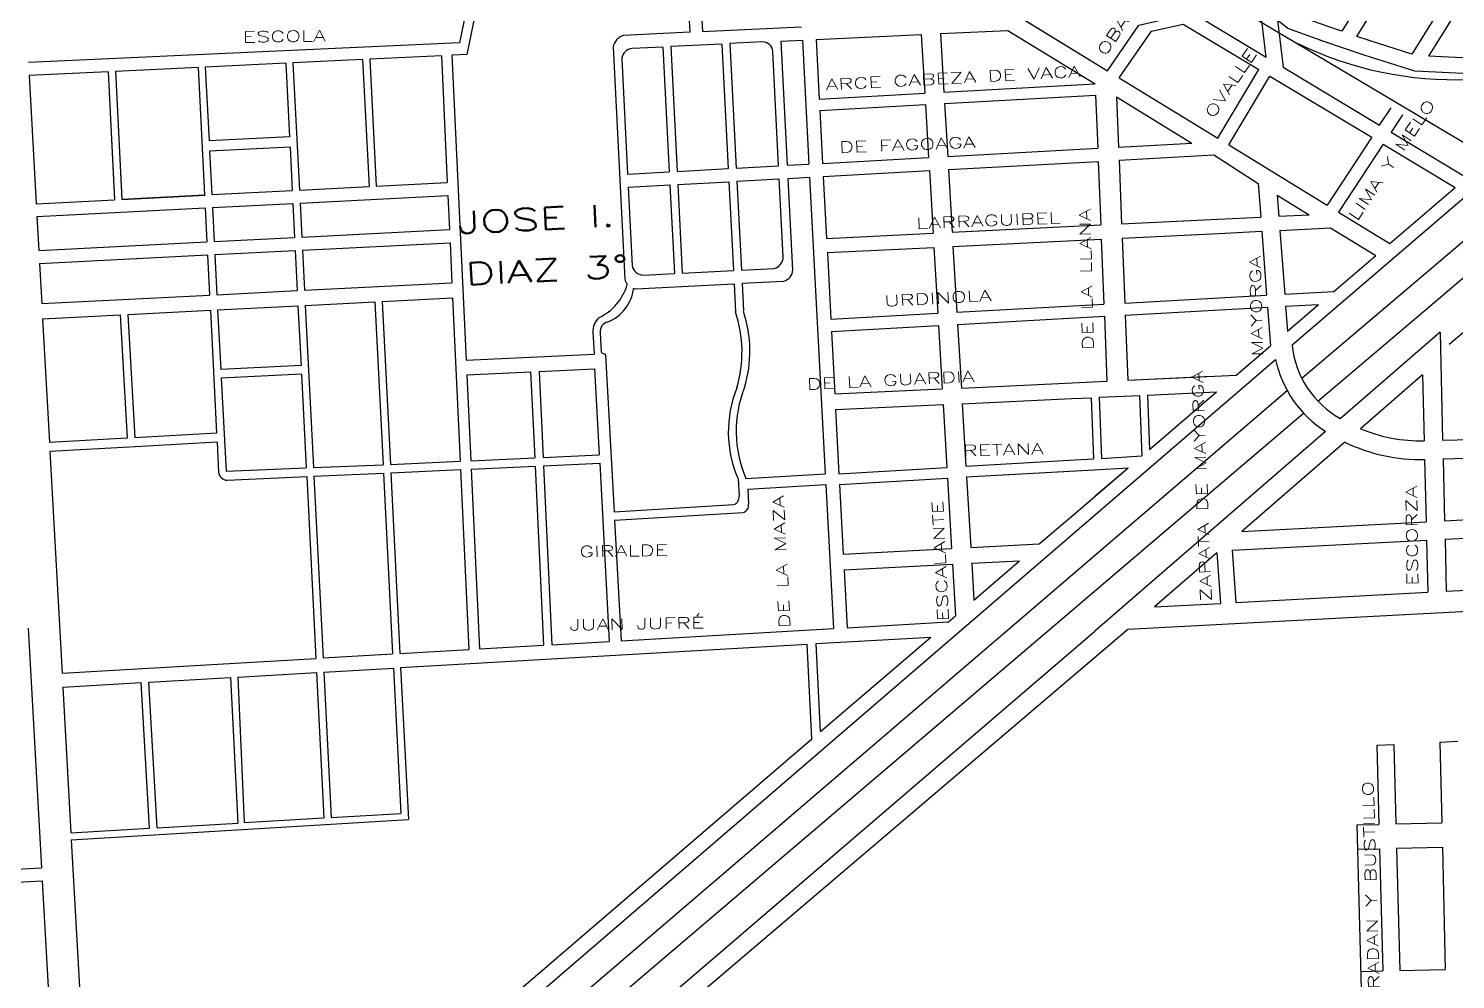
# Model space of a CAD drawing. Header units: millimetres. Extents: x 4374322 to 4409026, y 6503580 to 6534206.
# Drawn here: x 4391043 to 4392332, y 6520147 to 6521007 of the extents above; entities that cross this region are included whole.
import ezdxf

# ---------------------------------------------------------------- set-up
doc = ezdxf.new("R2010")
doc.units = ezdxf.units.MM
for name, color, linetype in [('FERROCARRIL', 252, 'VÍAS'), ('LINEA CALLE', 252, 'Continuous'), ('NOMBRE BARRIO', 8, 'Continuous'), ('NOMBRE CALLE', 252, 'Continuous')]:
    doc.layers.add(name, color=color, linetype=linetype)
doc.styles.add('ROMANS', font='romans')
doc.linetypes.add('VÍAS', pattern='A,3.81,[130,ltypeshp.shx,S=6.35,R=0,X=0,Y=0],3.81', length=7.62)

msp = doc.modelspace()

# ---------------------------------------------------------------- linework, layer by layer
at = {"layer": 'FERROCARRIL', "ltscale": 0.3, "transparency": 33554687}
for points in [[(4390490.8, 6521874.5, 0.002956), (4390683.6, 6521836, -0.043529), (4390861, 6521784.3, 0.018344), (4391075.3, 6521685.3, -0.076496), (4391261.1, 6521567.7), (4391261.1, 6521567.7), (4392037.3, 6521083.7), (4393338.2, 6520310.6, 0.103998), (4393631.9, 6520173.5, 0.067419), (4393932.1, 6520131.2, 0.005359), (4394216.9, 6520132.3), (4394216.9, 6520132.3, -0.005749), (4394501, 6520137.5, -0.172841), (4394572, 6520119.6)], [(4397588.6, 6516906.5), (4393341.3, 6521428.5), (4393292.6, 6521471.3, 0.139948), (4393112.3, 6521529.8, 0.184476), (4392960.5, 6521480.9), (4392882, 6521409.2), (4392798.1, 6521290.2), (4392716.3, 6521200.9), (4392495.1, 6521004.4, -0.251051), (4392190.1, 6520992.9)]]:
    msp.add_lwpolyline(points, format="xyb", dxfattribs=at)
at = {"layer": 'LINEA CALLE', "transparency": 33554687}
for p, q in [((4391638, 6521051.9), (4391640.5, 6521003.5)), ((4391649.1, 6521058), (4391651.9, 6521004.1)), ((4392326.7, 6520721.4), (4392713.6, 6521050.9)), ((4391940.8, 6521015.7), (4392017.9, 6520968.6)), ((4392057.6, 6521004.2), (4392086.2, 6521010.8)), ((4392086.2, 6521010.8), (4392154.7, 6520969.8)), ((4391651.8, 6521004.1), (4391741.5, 6521008.2)), ((4391723.2, 6520995.4), (4391742.2, 6520996.3)), ((4391742.2, 6520996.3), (4391748.1, 6520884.2)), ((4391754.6, 6520996.9), (4391849.7, 6521001.4)), ((4391754.6, 6520996.9), (4391757.4, 6520943)), ((4391849.7, 6521001.4), (4391852.9, 6520948.3)), ((4391849.7, 6521001.4), (4391852.9, 6520948.3)), ((4391867, 6521002.2), (4391927.8, 6521005)), ((4391867, 6521002.2), (4391927.8, 6521005)), ((4391867, 6521002.2), (4391870.1, 6520949.3)), ((4391867, 6521002.2), (4391870.1, 6520949.3)), ((4391927.8, 6521005), (4392006.8, 6520956.7)), ((4391927.8, 6521005), (4392006.8, 6520956.7)), ((4392028.5, 6520962.1), (4392057.6, 6521004.2)), ((4391196.3, 6520971.6), (4391202.1, 6520856.4)), ((4391196.3, 6520971.6), (4391202.1, 6520856.4)), ((4391202.8, 6520971.9), (4391206.2, 6520905.2)), ((4391202.8, 6520971.9), (4391206.2, 6520905.2)), ((4391275.4, 6520975.3), (4391278.8, 6520908.7)), ((4391275.4, 6520975.3), (4391278.8, 6520908.7)), ((4391281.9, 6520975.6), (4391287.8, 6520860.7)), ((4391281.9, 6520975.6), (4391287.8, 6520860.7)), ((4391344.8, 6520978.7), (4391350.7, 6520863.9)), ((4391344.8, 6520978.7), (4391350.7, 6520863.9)), ((4391351.4, 6520979.1), (4391357.2, 6520864.2)), ((4391351.4, 6520979.1), (4391357.2, 6520864.2)), ((4391416.1, 6520982), (4391421.4, 6520867.5)), ((4391416.1, 6520982), (4391421.4, 6520867.5)), ((4391425.5, 6520982.5), (4391438.4, 6520707)), ((4391425.5, 6520982.5), (4391438.4, 6520707)), ((4392176.5, 6520971.8), (4392263.8, 6520919.4)), ((4391043.7, 6520964.3), (4391050.1, 6520848.2)), ((4391043.7, 6520964.3), (4391050.1, 6520848.2)), ((4391115, 6520967.7), (4391120.8, 6520851.8)), ((4391115, 6520967.7), (4391120.8, 6520852.3)), ((4391121.6, 6520968.1), (4391127.5, 6520852.1)), ((4391121.6, 6520968.1), (4391127.5, 6520852.6)), ((4392028.5, 6520962.1), (4392117.5, 6520907.6)), ((4392028.5, 6520962.1), (4392117.5, 6520907.6)), ((4392117.5, 6520907.6), (4392154.7, 6520969.8)), ((4392117.5, 6520907.6), (4392154.7, 6520969.8)), ((4392127.5, 6520901.5), (4392164.7, 6520963.7)), ((4392164.7, 6520963.7), (4392256.7, 6520908.5)), ((4391757.4, 6520943), (4391852.9, 6520948.3)), ((4391870.1, 6520949.3), (4392006.6, 6520956.8)), ((4391870.1, 6520949.3), (4392006.6, 6520956.8)), ((4391870.7, 6520939), (4392007.2, 6520946.5)), ((4391870.7, 6520939), (4392007.2, 6520946.5)), ((4392007.2, 6520946.5), (4392009.1, 6520898.5)), ((4392007.2, 6520946.5), (4392009.1, 6520898.5)), ((4392026.1, 6520944.9), (4392094.2, 6520903.2)), ((4392026.1, 6520944.9), (4392027.9, 6520899.5)), ((4392026.1, 6520944.9), (4392094.2, 6520903.2)), ((4392026.1, 6520944.9), (4392027.9, 6520899.5)), ((4391758, 6520932.7), (4391853.5, 6520938)), ((4391758, 6520932.7), (4391760.5, 6520884.9)), ((4391853.5, 6520938), (4391856.3, 6520890.1)), ((4391853.5, 6520938), (4391856.3, 6520890.1)), ((4391870.7, 6520939), (4391873.6, 6520891.1)), ((4391870.7, 6520939), (4391873.6, 6520891.1)), ((4391278.8, 6520908.7), (4391206.2, 6520905.2)), ((4391278.8, 6520908.7), (4391206.2, 6520905.2)), ((4392256.7, 6520908.5), (4392216.4, 6520847.1)), ((4392274.1, 6520913.2), (4392353.5, 6520865.5)), ((4391279.3, 6520899.5), (4391206.7, 6520896)), ((4391279.3, 6520899.5), (4391206.7, 6520896)), ((4391206.7, 6520896), (4391208.7, 6520856.7)), ((4391206.7, 6520896), (4391208.7, 6520856.7)), ((4391279.3, 6520899.5), (4391281.3, 6520860.4)), ((4391279.3, 6520899.5), (4391281.3, 6520860.4)), ((4391873.6, 6520891.1), (4392009.1, 6520898.5)), ((4391873.6, 6520891.1), (4392009.1, 6520898.5)), ((4392027.9, 6520899.5), (4392094.2, 6520903.2)), ((4392027.9, 6520899.5), (4392094.2, 6520903.2)), ((4392127.5, 6520901.5), (4392216.4, 6520847.1)), ((4392127.5, 6520901.5), (4392216.4, 6520847.1)), ((4392267, 6520902.3), (4392226.6, 6520840.9)), ((4392267, 6520902.3), (4392332.1, 6520863.2)), ((4391682.4, 6520880.6), (4391720.8, 6520882.7)), ((4391728.9, 6520883.1), (4391748.1, 6520884.2)), ((4391760.5, 6520884.9), (4391856.3, 6520890.1)), ((4391874.3, 6520879.3), (4392009.5, 6520886.7)), ((4391874.3, 6520879.3), (4392009.5, 6520886.7)), ((4392009.5, 6520886.7), (4392011.8, 6520829.2)), ((4392009.5, 6520886.7), (4392011.8, 6520829.2)), ((4392028.4, 6520887.7), (4392113.9, 6520892.5)), ((4392028.4, 6520887.7), (4392030.6, 6520830.1)), ((4392028.4, 6520887.7), (4392030.6, 6520830.1)), ((4392113.9, 6520892.6), (4392153.9, 6520866.6)), ((4392193.4, 6520690.8), (4392429.1, 6520890.9)), ((4391357.2, 6520864.2), (4391421.4, 6520867.5)), ((4391357.2, 6520864.2), (4391421.4, 6520867.5)), ((4391584.3, 6520875.2), (4391622, 6520877.2)), ((4391629.1, 6520877.6), (4391675.3, 6520880.2)), ((4391629.7, 6520865.8), (4391675.9, 6520868.3)), ((4391683, 6520868.7), (4391721.4, 6520870.8)), ((4391729.5, 6520871.3), (4391748.7, 6520872.3)), ((4391748.7, 6520872.3), (4391762.9, 6520604.4)), ((4391761.1, 6520873), (4391857, 6520878.3)), ((4391761.1, 6520873), (4391764.1, 6520817)), ((4391857, 6520878.3), (4391860.3, 6520821.8)), ((4391857, 6520878.3), (4391860.3, 6520821.8)), ((4391874.3, 6520879.3), (4391877.6, 6520822.6)), ((4391874.3, 6520879.3), (4391877.6, 6520822.6)), ((4392207.9, 6520670.1), (4392451.8, 6520877.2)), ((4391127.5, 6520852.6), (4391202.1, 6520856.4)), ((4391127.5, 6520852.1), (4391202.7, 6520856)), ((4391208.7, 6520856.7), (4391281.3, 6520860.4)), ((4391208.7, 6520856.7), (4391281.3, 6520860.4)), ((4391287.8, 6520860.7), (4391350.7, 6520863.9)), ((4391287.8, 6520860.7), (4391350.7, 6520863.9)), ((4391288.4, 6520848.9), (4391421.9, 6520855.7)), ((4391288.4, 6520848.9), (4391421.9, 6520855.7)), ((4391421.9, 6520855.7), (4391423.4, 6520825)), ((4391421.9, 6520855.7), (4391423.4, 6520825)), ((4391584.9, 6520863.3), (4391622.6, 6520865.4)), ((4392153.9, 6520866.6), (4392156.3, 6520836.3)), ((4392153.9, 6520866.6), (4392156.3, 6520836.3)), ((4392171.1, 6520856.1), (4392200, 6520838.4)), ((4392171.1, 6520856.1), (4392172.6, 6520837.1)), ((4392171.1, 6520856.1), (4392200, 6520838.4)), ((4392171.1, 6520856.1), (4392172.6, 6520837.1)), ((4392184.6, 6520720.6), (4392353.5, 6520865.5)), ((4392272.9, 6520812.5), (4392332.1, 6520863.2)), ((4392272.9, 6520812.5), (4392332.1, 6520863.2)), ((4391050.1, 6520848.2), (4391120.8, 6520851.8)), ((4391050.7, 6520836.9), (4391202.7, 6520844.6)), ((4391050.7, 6520836.9), (4391202.7, 6520844.6)), ((4391202.7, 6520844.6), (4391204.3, 6520813.9)), ((4391202.7, 6520844.6), (4391204.3, 6520813.9)), ((4391209.3, 6520844.9), (4391281.9, 6520848.6)), ((4391209.3, 6520844.9), (4391281.9, 6520848.6)), ((4391209.3, 6520844.9), (4391210.8, 6520814.3)), ((4391209.3, 6520844.9), (4391210.8, 6520814.3)), ((4391281.9, 6520848.6), (4391283.4, 6520817.9)), ((4391281.9, 6520848.6), (4391283.4, 6520817.9)), ((4391288.4, 6520848.9), (4391290, 6520818.3)), ((4391288.4, 6520848.9), (4391290, 6520818.3)), ((4391050.7, 6520836.9), (4391052.4, 6520806.2)), ((4391050.7, 6520836.9), (4391052.4, 6520806.2)), ((4391877.6, 6520822.6), (4392011.8, 6520829.2)), ((4391877.6, 6520822.6), (4392011.8, 6520829.2)), ((4392030.6, 6520830.1), (4392117.7, 6520834.4)), ((4392030.6, 6520830.1), (4392105.4, 6520833.8)), ((4392117.7, 6520834.4), (4392156.3, 6520836.3)), ((4392117.7, 6520834.4), (4392156.3, 6520836.3)), ((4392172.6, 6520837.1), (4392200, 6520838.4)), ((4392172.6, 6520837.1), (4392200, 6520838.4)), ((4392226.6, 6520840.9), (4392272.9, 6520812.5)), ((4392226.6, 6520840.9), (4392272.9, 6520812.5)), ((4391210.8, 6520814.3), (4391283.4, 6520817.9)), ((4391210.8, 6520814.3), (4391283.4, 6520817.9)), ((4391290, 6520818.3), (4391423.4, 6520825)), ((4391290, 6520818.3), (4391423.4, 6520825)), ((4391764.1, 6520817), (4391860.3, 6520821.8)), ((4391878.3, 6520809.8), (4392012.3, 6520816.4)), ((4391878.3, 6520809.8), (4392012.3, 6520816.4)), ((4392012.3, 6520816.4), (4392014.7, 6520757.7)), ((4392012.3, 6520816.4), (4392014.7, 6520757.7)), ((4392031.1, 6520817.3), (4392118.3, 6520821.6)), ((4392031.1, 6520817.3), (4392106, 6520821)), ((4392031.1, 6520817.3), (4392033.5, 6520758.7)), ((4392031.1, 6520817.3), (4392033.5, 6520758.7)), ((4392118.3, 6520821.6), (4392157.3, 6520823.5)), ((4392118.3, 6520821.6), (4392157.3, 6520823.5)), ((4392157.3, 6520823.5), (4392161.7, 6520765.8)), ((4392157.3, 6520823.5), (4392161.7, 6520765.8)), ((4392173.5, 6520824.3), (4392219.4, 6520826.5)), ((4392173.5, 6520824.3), (4392219.4, 6520826.5)), ((4392173.5, 6520824.3), (4392178, 6520766.6)), ((4392173.5, 6520824.3), (4392178, 6520766.6)), ((4392219.4, 6520826.5), (4392260.2, 6520801.6)), ((4392219.4, 6520826.5), (4392260.2, 6520801.6)), ((4391052.4, 6520806.2), (4391204.3, 6520813.9)), ((4391052.4, 6520806.2), (4391204.3, 6520813.9)), ((4391211.4, 6520802.5), (4391284, 6520806.2)), ((4391211.4, 6520802.5), (4391284, 6520806.2)), ((4391284, 6520806.2), (4391285.8, 6520769.9)), ((4391284, 6520806.2), (4391285.8, 6520769.9)), ((4391290.6, 6520806.5), (4391423.9, 6520813.2)), ((4391290.6, 6520806.5), (4391423.9, 6520813.2)), ((4391290.6, 6520806.5), (4391292.4, 6520770.2)), ((4391290.6, 6520806.5), (4391292.4, 6520770.2)), ((4391423.9, 6520813.2), (4391425.6, 6520777)), ((4391423.9, 6520813.2), (4391425.6, 6520777)), ((4391764.8, 6520804.2), (4391861.1, 6520809)), ((4391764.8, 6520804.2), (4391767.9, 6520744.1)), ((4391861.1, 6520809), (4391864.6, 6520749.4)), ((4391861.1, 6520809), (4391864.6, 6520749.4)), ((4391878.3, 6520809.8), (4391881.8, 6520750.4)), ((4391878.3, 6520809.8), (4391881.8, 6520750.4)), ((4391053.1, 6520794.5), (4391204.9, 6520802.1)), ((4391053.1, 6520794.5), (4391204.9, 6520802.1)), ((4391053.1, 6520794.5), (4391055.1, 6520758.2)), ((4391053.1, 6520794.5), (4391055.1, 6520758.2)), ((4391204.9, 6520802.1), (4391206.7, 6520765.9)), ((4391204.9, 6520802.1), (4391206.7, 6520765.9)), ((4391211.4, 6520802.5), (4391213.3, 6520766.2)), ((4391211.4, 6520802.5), (4391213.3, 6520766.2)), ((4392222.3, 6520769.1), (4392260.2, 6520801.6)), ((4392222.3, 6520769.1), (4392260.2, 6520801.6)), ((4391055.1, 6520758.2), (4391206.7, 6520765.9)), ((4391055.1, 6520758.2), (4391206.7, 6520765.9)), ((4391213.3, 6520766.2), (4391285.8, 6520769.9)), ((4391213.3, 6520766.2), (4391285.8, 6520769.9)), ((4391292.4, 6520770.2), (4391425.6, 6520777)), ((4391292.4, 6520770.2), (4391425.6, 6520777)), ((4392033.5, 6520758.7), (4392161.7, 6520765.8)), ((4392033.5, 6520758.7), (4392161.7, 6520765.8)), ((4392178, 6520766.6), (4392222.3, 6520769.1)), ((4392178, 6520766.6), (4392222.3, 6520769.1)), ((4391132.7, 6520748.4), (4391207.4, 6520752.2)), ((4391132.7, 6520748.4), (4391207.4, 6520752.2)), ((4391207.4, 6520752.2), (4391213, 6520641.1)), ((4391207.4, 6520752.2), (4391213, 6520641.1)), ((4391213.9, 6520752.6), (4391286.5, 6520756.3)), ((4391213.9, 6520752.6), (4391286.5, 6520756.3)), ((4391213.9, 6520752.6), (4391216.7, 6520698.6)), ((4391213.9, 6520752.6), (4391216.7, 6520698.6)), ((4391286.5, 6520756.3), (4391289.3, 6520702.2)), ((4391286.5, 6520756.3), (4391289.3, 6520702.2)), ((4391293.1, 6520756.6), (4391355.9, 6520759.9)), ((4391293.1, 6520756.6), (4391355.9, 6520759.9)), ((4391293.1, 6520756.6), (4391300.5, 6520610)), ((4391293.1, 6520756.6), (4391300.5, 6520610)), ((4391355.9, 6520759.9), (4391363.4, 6520612.6)), ((4391355.9, 6520759.9), (4391363.4, 6520612.6)), ((4391362.5, 6520760.2), (4391426.2, 6520763.5)), ((4391362.5, 6520760.2), (4391426.2, 6520763.5)), ((4391362.5, 6520760.2), (4391370, 6520612.9)), ((4391362.5, 6520760.2), (4391370, 6520612.9)), ((4391426.2, 6520763.5), (4391433, 6520615.8)), ((4391426.2, 6520763.5), (4391433, 6520615.8)), ((4391881.8, 6520750.4), (4392014.7, 6520757.7)), ((4391881.8, 6520750.4), (4392014.7, 6520757.7)), ((4392033.9, 6520747.7), (4392162.5, 6520754.8)), ((4392033.9, 6520747.7), (4392162.5, 6520754.8)), ((4392162.5, 6520754.8), (4392165.2, 6520720.1)), ((4392162.5, 6520754.8), (4392165.2, 6520720.1)), ((4392178.8, 6520755.7), (4392208.6, 6520757.3)), ((4392178.8, 6520755.7), (4392208.6, 6520757.3)), ((4392178.8, 6520755.7), (4392180.5, 6520733.3)), ((4392178.8, 6520755.7), (4392180.5, 6520733.3)), ((4392180.5, 6520733.3), (4392208.6, 6520757.3)), ((4392180.5, 6520733.3), (4392208.6, 6520757.3)), ((4391055.8, 6520744.4), (4391126, 6520748)), ((4391055.8, 6520744.4), (4391126, 6520748)), ((4391055.8, 6520744.4), (4391062, 6520632.8)), ((4391126, 6520748), (4391132.3, 6520636.6)), ((4391132.7, 6520748.4), (4391139.1, 6520637)), ((4391767.9, 6520744.1), (4391864.6, 6520749.4)), ((4391768.5, 6520733.1), (4391865.2, 6520738.5)), ((4391865.2, 6520738.5), (4391868.6, 6520681.1)), ((4391865.2, 6520738.5), (4391868.6, 6520681.1)), ((4391882.5, 6520739.4), (4392015.1, 6520746.7)), ((4391882.5, 6520739.4), (4392015.1, 6520746.7)), ((4391882.5, 6520739.4), (4391885.9, 6520681.9)), ((4391882.5, 6520739.4), (4391885.9, 6520681.9)), ((4392015.1, 6520746.7), (4392017.4, 6520688.1)), ((4392015.1, 6520746.7), (4392017.4, 6520688.1)), ((4392033.9, 6520747.7), (4392036.2, 6520688.9)), ((4392033.9, 6520747.7), (4392036.2, 6520688.9)), ((4391553, 6520732.3), (4391554, 6520712.4)), ((4391559.5, 6520731.9), (4391560.4, 6520714.6)), ((4391768.5, 6520733.1), (4391771.5, 6520676.6)), ((4392318.4, 6520732.3), (4392228.2, 6520654.2)), ((4392318.4, 6520732.3), (4392320.7, 6520634.7)), ((4392134.1, 6520693.5), (4392165.2, 6520720.1)), ((4391289.3, 6520702.2), (4391216.7, 6520698.6)), ((4391289.3, 6520702.2), (4391216.7, 6520698.6)), ((4391438.4, 6520707), (4391554, 6520712.4)), ((4391448.2, 6520086.7), (4392169.6, 6520707.8)), ((4391448.2, 6520086.7), (4392169.6, 6520707.8)), ((4391564.5, 6520711.5), (4391572.1, 6520570.1)), ((4391564.5, 6520711.5), (4391564.5, 6520711.5)), ((4391289.7, 6520694.4), (4391217.1, 6520690.7)), ((4391289.7, 6520694.4), (4391217.1, 6520690.7)), ((4391217.1, 6520690.7), (4391221.7, 6520606.7)), ((4391289.7, 6520694.4), (4391294, 6520609.7)), ((4391289.7, 6520694.4), (4391294, 6520609.7)), ((4391439, 6520693.9), (4391496.7, 6520696.6)), ((4391439, 6520693.9), (4391442.6, 6520616.2)), ((4391496.7, 6520696.6), (4391500.4, 6520618.9)), ((4391504.3, 6520696.9), (4391554.5, 6520699.2)), ((4391504.3, 6520696.9), (4391507.9, 6520619.2)), ((4391554.5, 6520699.2), (4391558.7, 6520621.6)), ((4391885.9, 6520681.9), (4392017.4, 6520688.1)), ((4391885.9, 6520681.9), (4392017.4, 6520688.1)), ((4392036.2, 6520688.9), (4392134.1, 6520693.5)), ((4392036.2, 6520688.9), (4392112, 6520692.5)), ((4392302.5, 6520693.7), (4392246.4, 6520645.1)), ((4392302.5, 6520693.7), (4392304, 6520634.2)), ((4391310, 6519934.3), (4392180.2, 6520679.6)), ((4391310, 6519934.3), (4392180.2, 6520679.6)), ((4391771.5, 6520676.6), (4391868.6, 6520681.1)), ((4392010.4, 6520673.5), (4392046.8, 6520675.2)), ((4392046.8, 6520675.2), (4392049, 6520620.5)), ((4392054, 6520675.5), (4392116.5, 6520678.4)), ((4392054, 6520675.5), (4392055.9, 6520626.4)), ((4392055.9, 6520626.4), (4392116.5, 6520678.4)), ((4391772.3, 6520662.4), (4391869.4, 6520666.9)), ((4391772.3, 6520662.4), (4391775.3, 6520604.5)), ((4391869.4, 6520666.9), (4391872.8, 6520610.2)), ((4391869.4, 6520666.9), (4391872.8, 6520610.2)), ((4391886.7, 6520667.7), (4391985.7, 6520672.3)), ((4391886.7, 6520667.7), (4391985.7, 6520672.3)), ((4391886.7, 6520667.7), (4391890, 6520611.2)), ((4391886.7, 6520667.7), (4391890, 6520611.2)), ((4391985.7, 6520672.3), (4392003.1, 6520673.1)), ((4392003.1, 6520673.1), (4392005.3, 6520617.9)), ((4392010.4, 6520673.5), (4392012.5, 6520618.3)), ((4391480.9, 6520051.1), (4392195, 6520659.2)), ((4391480.9, 6520051.1), (4392195, 6520659.2)), ((4391132.3, 6520636.6), (4391062, 6520632.8)), ((4391213, 6520641.1), (4391139.1, 6520637)), ((4392214.8, 6520642.6), (4392006.4, 6520462.3)), ((4392320.7, 6520634.7), (4392448.2, 6520638.2)), ((4391139.6, 6520628.8), (4391062.4, 6520624.5)), ((4391062.4, 6520624.5), (4391073.4, 6520424.3)), ((4391213.4, 6520632.9), (4391139.6, 6520628.8)), ((4391213.4, 6520632.9), (4391214.8, 6520605.7)), ((4392232.4, 6520633), (4392139.2, 6520552.3)), ((4391221.7, 6520606.7), (4391294, 6520609.7)), ((4391221.7, 6520606.7), (4391294, 6520609.7)), ((4391300.5, 6520610), (4391363.4, 6520612.6)), ((4391370, 6520612.9), (4391433, 6520615.8)), ((4391442.6, 6520616.2), (4391500.4, 6520618.9)), ((4391443, 6520608.6), (4391500.7, 6520611.3)), ((4391500.7, 6520611.3), (4391508.3, 6520449.5)), ((4391507.9, 6520619.2), (4391558.7, 6520621.6)), ((4391508.3, 6520611.7), (4391559.1, 6520614)), ((4391508.3, 6520611.7), (4391515.8, 6520449.9)), ((4391559.1, 6520614), (4391567.7, 6520452.9)), ((4391569.3, 6520622.1), (4391569.3, 6520622.1)), ((4391569.3, 6520622.1), (4391569.3, 6520622.1)), ((4391569.7, 6520614.5), (4391569.7, 6520614.5)), ((4391569.7, 6520614.5), (4391569.7, 6520614.5)), ((4391775.3, 6520604.5), (4391872.8, 6520610.2)), ((4391890, 6520611.2), (4391988.7, 6520617)), ((4391890, 6520611.2), (4391988.7, 6520617)), ((4391988.7, 6520617), (4392005.3, 6520617.9)), ((4391991.3, 6520571), (4392036.7, 6520609.9)), ((4392005.6, 6520608.1), (4392036.7, 6520609.9)), ((4392005.6, 6520608.1), (4392036.7, 6520609.9)), ((4392006.9, 6520584.4), (4392036.7, 6520609.9)), ((4392012.5, 6520618.3), (4392049, 6520620.5)), ((4392304.4, 6520617.3), (4392305.7, 6520561)), ((4392321.1, 6520617.9), (4392453.9, 6520621.5)), ((4392321.1, 6520617.9), (4392322.5, 6520561.9)), ((4391222.6, 6520598.5), (4391294.4, 6520601.8)), ((4391222.6, 6520598.5), (4391294.4, 6520601.8)), ((4391294.4, 6520601.8), (4391302.7, 6520437.6)), ((4391300.9, 6520602.1), (4391363.8, 6520605)), ((4391300.9, 6520602.1), (4391309.2, 6520438)), ((4391363.8, 6520605), (4391372, 6520441.6)), ((4391370.3, 6520605.3), (4391433.4, 6520608.2)), ((4391370.3, 6520605.3), (4391378.6, 6520442)), ((4391433.4, 6520608.2), (4391440.9, 6520445.6)), ((4391443, 6520608.6), (4391450.5, 6520446.1)), ((4391684.1, 6520599.8), (4391685.1, 6520584.3)), ((4391691.2, 6520600.2), (4391762.9, 6520604.4)), ((4391775.8, 6520594.7), (4391873.3, 6520600.5)), ((4391873.3, 6520600.5), (4391877.1, 6520536.9)), ((4391873.3, 6520600.5), (4391877.1, 6520536.9)), ((4391890.6, 6520601.5), (4392005.6, 6520608.1)), ((4391890.6, 6520601.5), (4391989.3, 6520607.2)), ((4391890.6, 6520601.5), (4391894.4, 6520537.8)), ((4391890.6, 6520601.5), (4391894.4, 6520537.8)), ((4391693.1, 6520590.5), (4391763.4, 6520594.7)), ((4391693.1, 6520590.5), (4391693.5, 6520577)), ((4391763.4, 6520594.6), (4391770.3, 6520464.6)), ((4391775.8, 6520594.7), (4391779.2, 6520531.8)), ((4391572.1, 6520570.1), (4391680.2, 6520576.5)), ((4391956.3, 6520541), (4391991.3, 6520571)), ((4391956.3, 6520541), (4391991.3, 6520571)), ((4391572.5, 6520562.4), (4391688.7, 6520569.3)), ((4391572.5, 6520562.4), (4391578.4, 6520453.5)), ((4392139.2, 6520552.3), (4392305.7, 6520561)), ((4392322.5, 6520561.9), (4392455.3, 6520568.8)), ((4392322.9, 6520545.3), (4392455.8, 6520552.3)), ((4392322.9, 6520545.3), (4392324, 6520498.2)), ((4391779.2, 6520531.8), (4391877.1, 6520536.9)), ((4391894.4, 6520537.8), (4391956.3, 6520541)), ((4391894.4, 6520537.8), (4391956.3, 6520541)), ((4392116.8, 6520532.9), (4392060.4, 6520484.1)), ((4392116.8, 6520532.9), (4392120.1, 6520487.3)), ((4392130.4, 6520535.3), (4392306.1, 6520544.5)), ((4392130.4, 6520535.3), (4392133.8, 6520488)), ((4392306.1, 6520544.5), (4392307.3, 6520497.3)), ((4391779.9, 6520517.5), (4391877.9, 6520522.6)), ((4391877.9, 6520522.6), (4391880.7, 6520476.1)), ((4391877.9, 6520522.6), (4391880.7, 6520476.1)), ((4391895.2, 6520523.5), (4391938.5, 6520525.8)), ((4391895.2, 6520523.5), (4391938.5, 6520525.8)), ((4391895.2, 6520523.5), (4391897.1, 6520490.3)), ((4391895.2, 6520523.5), (4391897.1, 6520490.3)), ((4391897.1, 6520490.3), (4391938.5, 6520525.8)), ((4391897.1, 6520490.3), (4391938.5, 6520525.8)), ((4391779.9, 6520517.5), (4391782.7, 6520465.3)), ((4392133.8, 6520488), (4392307.3, 6520497.3)), ((4392324, 6520498.2), (4392457.1, 6520505.3)), ((4392036.3, 6520463.9), (4392457.6, 6520486.4)), ((4392060.4, 6520484.1), (4392120.1, 6520487.3)), ((4391782.7, 6520465.3), (4391874.2, 6520470.6)), ((4391874.2, 6520470.6), (4391880.7, 6520476.1)), ((4391874.2, 6520470.6), (4391880.7, 6520476.1)), ((4391042.7, 6520465), (4391054.7, 6520248.4)), ((4391042.7, 6520465), (4391054.7, 6520248.4)), ((4391408.7, 6519949.7), (4392006.4, 6520462.3)), ((4391408.7, 6519949.7), (4392006.4, 6520462.3)), ((4391411.7, 6519932.4), (4392036.3, 6520463.9)), ((4391578.4, 6520453.5), (4391770.3, 6520464.6)), ((4391754.7, 6520451), (4391858.3, 6520456.9)), ((4391758.7, 6520371.5), (4391858.3, 6520456.9)), ((4391758.7, 6520371.5), (4391858.3, 6520456.9)), ((4391378.6, 6520442), (4391440.9, 6520445.6)), ((4391379.2, 6520429.3), (4391746.5, 6520450.5)), ((4391450.5, 6520446.1), (4391508.3, 6520449.5)), ((4391515.8, 6520449.8), (4391567.7, 6520452.9)), ((4391073.4, 6520424.3), (4391302.7, 6520437.6)), ((4391309.2, 6520438), (4391372, 6520441.6)), ((4391379.2, 6520429.3), (4391386.3, 6520291.9)), ((4391379.2, 6520429.3), (4391386.3, 6520291.9)), ((4391151.7, 6520416.1), (4391225.6, 6520420.4)), ((4391159.3, 6520284.5), (4391151.7, 6520416.1)), ((4391225.6, 6520420.4), (4391232.3, 6520288.8)), ((4391232.1, 6520420.7), (4391303.3, 6520424.9)), ((4391232.1, 6520420.7), (4391238, 6520289.2)), ((4391303.3, 6520424.9), (4391310, 6520293.4)), ((4391309.9, 6520425.2), (4391372.7, 6520428.9)), ((4391309.9, 6520425.2), (4391316.5, 6520293.8)), ((4391372.7, 6520428.9), (4391379.3, 6520297.6)), ((4391372.7, 6520428.9), (4391379.3, 6520297.6)), ((4391074.1, 6520411.6), (4391144.9, 6520415.7)), ((4391074.1, 6520411.6), (4391081.4, 6520279.9)), ((4391152.4, 6520284.1), (4391144.8, 6520415.7)), ((4391447.4, 6520104.6), (4391750.9, 6520364.8)), ((4392261.2, 6520359.1), (4392276.5, 6520359.9)), ((4392261.2, 6520359.1), (4392263.1, 6520287.6)), ((4392276.5, 6520359.9), (4392278.4, 6520288)), ((4392318.1, 6520362), (4392334.4, 6520362.8)), ((4392318.1, 6520362), (4392319.9, 6520289)), ((4391081.7, 6520273.7), (4391386.2, 6520291.9)), ((4391159.3, 6520284.5), (4391232.3, 6520288.8)), ((4391238, 6520289.2), (4391310, 6520293.4)), ((4391316.5, 6520293.8), (4391379.3, 6520297.6)), ((4392243.1, 6520287.2), (4392263.1, 6520287.6)), ((4392278.4, 6520288), (4392319.9, 6520289)), ((4391081.4, 6520279.9), (4391152.4, 6520284.1)), ((4391081.7, 6520273.7), (4391091.6, 6520093.8)), ((4392243.7, 6520265.1), (4392263.7, 6520265.6)), ((4392263.7, 6520265.6), (4392266.6, 6520155.2)), ((4392279, 6520266), (4392320.5, 6520266.9)), ((4392279, 6520266), (4392281.9, 6520155.6)), ((4392320.5, 6520266.9), (4392323.1, 6520156.5)), ((4390968.8, 6520243.8), (4391054.7, 6520248.4)), ((4390968.8, 6520243.8), (4391054.7, 6520248.4)), ((4390968.8, 6520243.8), (4391054.7, 6520248.4)), ((4390968.8, 6520243.8), (4391054.7, 6520248.4)), ((4390969.5, 6520232.1), (4391055.4, 6520236.7)), ((4390969.5, 6520232.1), (4391055.4, 6520236.7)), ((4390969.5, 6520232.1), (4391055.4, 6520236.7)), ((4390969.5, 6520232.1), (4391055.4, 6520236.7)), ((4391055.4, 6520236.7), (4391063.2, 6520094.9)), ((4392246.6, 6520154.8), (4392266.6, 6520155.2)), ((4392281.9, 6520155.6), (4392323.1, 6520156.5))]:
    msp.add_line(p, q, dxfattribs=at)
for points in [[(4391866.4, 6521061.3), (4391929.5, 6521022.7), (4392017.9, 6520968.6), (4392046.3, 6521009.7), (4392094.7, 6521020.9), (4392161.3, 6520980.9), (4392155.8, 6521026.3), (4392151.9, 6521029.4), (4391959, 6521150.4), (4391934, 6521166.1), (4391866.4, 6521061.3), (4391867.5, 6521063)], [(4392229.6, 6521004.2), (4392218.8, 6521007.8), (4392187.6, 6521019.2), (4392182.2, 6521023.5), (4392261.1, 6521150.6), (4392273.8, 6521157.1), (4392288.2, 6521157.8), (4392288.2, 6521157.8), (4392288.2, 6521157.8), (4392322.8, 6521154.3)], [(4392243.2, 6520999.6), (4392338.3, 6521152.7), (4392375.9, 6521148.8), (4392394.5, 6521146.9), (4392293, 6520983.6), (4392254.3, 6520995.8)], [(4392308.2, 6520981.6), (4392409.9, 6521145.3), (4392456.1, 6521140.6), (4392358.2, 6520982.9), (4392338.3, 6520980.2)]]:
    msp.add_lwpolyline(points, close=True, dxfattribs=at)
for points in [[(4391442.6, 6521043.8), (4391432.3, 6520993.9)], [(4391449.4, 6521033.3), (4391439.1, 6520983.3)], [(4392448.3, 6520991.9), (4392408, 6520975.6), (4392339, 6520966.2), (4392295.6, 6520968.1), (4392249.9, 6520982.5), (4392214.2, 6520994.6), (4392180.7, 6521006.8), (4392171.4, 6521014.2), (4392176.5, 6520971.8), (4392263.8, 6520919.4), (4392274.2, 6520935.2)], [(4391640.5, 6521003.5), (4391580.6, 6521000.5)], [(4391432.3, 6520993.9), (4391043.1, 6520976)], [(4391571.3, 6520989.8), (4391581.9, 6520780.3), (4391581.9, 6520780.3)], [(4391616.3, 6520990), (4391588.5, 6520988.6)], [(4391616.3, 6520990), (4391622, 6520877.2)], [(4391669.6, 6520992.7), (4391623.4, 6520990.4)], [(4391623.4, 6520990.4), (4391629.1, 6520877.6)], [(4391669.6, 6520992.7), (4391675.3, 6520880.2)], [(4391706, 6520994.6), (4391676.7, 6520993.1)], [(4391676.7, 6520993.1), (4391682.4, 6520880.6)], [(4391720.8, 6520882.7), (4391715.5, 6520986)], [(4391728.9, 6520883.1), (4391723.2, 6520995.4)], [(4391196.3, 6520971.6), (4391121.6, 6520968)], [(4391196.3, 6520971.6), (4391121.6, 6520968)], [(4391275.4, 6520975.3), (4391202.8, 6520971.9)], [(4391275.4, 6520975.3), (4391202.8, 6520971.9)], [(4391344.8, 6520978.6), (4391281.9, 6520975.6)], [(4391344.8, 6520978.6), (4391281.9, 6520975.6)], [(4391416.1, 6520982), (4391351.4, 6520979)], [(4391416.1, 6520982), (4391351.4, 6520979)], [(4391439.1, 6520983.3), (4391425.5, 6520982.5)], [(4391439.1, 6520983.3), (4391425.5, 6520982.5)], [(4391579, 6520979.4), (4391584.3, 6520875.2)], [(4391115, 6520967.7), (4391043.7, 6520964.3)], [(4391115, 6520967.7), (4391043.7, 6520964.3)], [(4392284.3, 6520928.7), (4392274.1, 6520913.2), (4392353.5, 6520865.5)], [(4391675.9, 6520868.3), (4391680, 6520788.1), (4391680, 6520788.1)], [(4391683, 6520868.7), (4391687.1, 6520788.4)], [(4391724.9, 6520800.3), (4391721.4, 6520870.8)], [(4391733.6, 6520788.5), (4391729.5, 6520871.3)], [(4391584.9, 6520863.3), (4391588.4, 6520792.6)], [(4391622.6, 6520865.4), (4391626.6, 6520785.4), (4391626.6, 6520785.4)], [(4391629.7, 6520865.8), (4391633.7, 6520785.8)], [(4391598.5, 6520784), (4391626.6, 6520785.4)], [(4391633.7, 6520785.8), (4391680, 6520788.1)], [(4391687.1, 6520788.4), (4391716.7, 6520789.9)], [(4391687.7, 6520776.5), (4391725.3, 6520778.4)], [(4391591.9, 6520771.6), (4391680.6, 6520776.1)], [(4391680.6, 6520776.1), (4391681.8, 6520750.7), (4391681.8, 6520750.7)], [(4391687.7, 6520776.5), (4391688.9, 6520751.5)], [(4391750.9, 6520364.8), (4391746.5, 6520450.5)], [(4391758.7, 6520371.5), (4391754.7, 6520451)], [(4392243.1, 6520287.2), (4392257.9, 6519727)]]:
    msp.add_lwpolyline(points, dxfattribs=at)
for centre, radius, start, end in [((4391813.5, 6521644.5), 1237.2, 77.3568, 77.3568), ((4391584.2, 6520988), 13, 106.4064, 171.9658), ((4391589, 6520978.5), 10.1, 92.8532, 175.1404), ((4391706.3, 6520985.3), 9.26, 4.3486, 91.8801), ((4391598.5, 6520794.2), 10.2, 188.6376, 269.6823), ((4391714, 6520800.6), 11, 284.4035, 358.6581), ((4391592, 6520781.8), 10.2, 188.6608, 218.3425), ((4391722.7, 6520789), 10.9, 284.0449, 357.5353), ((4391538.5, 6520788.3), 47.2, 294.8282, 344.3174), ((4391552.7, 6520776.1), 37.2, 291.4076, 353.4379), ((4391592, 6520781.8), 10.2, 256.7841, 269.6552), ((4391569.4, 6520733.3), 16.4, 132.3579, 183.3478), ((4391568.4, 6520732.8), 8.94, 103.782, 185.8079), ((4391574.7, 6520714.7), 113, 343.2262, 18.5807), ((4391581.8, 6520715), 113, 343.2262, 18.5807), ((4391563, 6520715.8), 2.87, 204.5763, 267.9509), ((4391562.8, 6520711.1), 1.78, 11.6262, 86.5918), ((4392271.4, 6520730.1), 87.3, 186.2229, 240.3289), ((4392271.4, 6520730.1), 104.2, 192.3568, 237.0849), ((4391782.4, 6520642.3), 107.1, 158.2379, 203.4021), ((4391789.5, 6520642.7), 107.1, 158.2379, 203.4021), ((4392300.8, 6520775), 140.8, 247.2553, 271.278), ((4392300.8, 6520775), 157.7, 244.2536, 271.2889), ((4391222.8, 6520606.5), 8, 185.4994, 268.6317), ((4391222.8, 6520606.5), 8, 185.4994, 268.6317), ((4391678, 6520583.3), 7.12, 288.112, 7.9409), ((4391686.5, 6520576.1), 7.15, 288.1958, 7.4306)]:
    msp.add_arc(centre, radius, start, end, dxfattribs=at)

# ---------------------------------------------------------------- texts
at = {"layer": 'NOMBRE BARRIO', "transparency": 33554687, "style": 'ROMANS', "width": 1.5}
for s, p in [('JOSE I.', (4391430.9, 6520821.2)), ('JOSE I.', (4391430.9, 6520821.2)), ('JOSE I.', (4391430.9, 6520821.2)), ('DIAZ 3%%d', (4391438.3, 6520774.9)), ('DIAZ 3%%d', (4391438.3, 6520774.9)), ('DIAZ 3%%d', (4391438.3, 6520774.9))]:
    msp.add_text(s, height=20, rotation=2.7849, dxfattribs=at).set_placement(p)
at = {"layer": 'NOMBRE CALLE', "transparency": 33554687, "style": 'ROMANS', "width": 1.5}
for s, rotation, p in [('OBANDO', 56.0916, (4392016, 6520981.1)), ('ESCOLA', 1, (4391236.6, 6520994)), ('OVALLE', 56.0916, (4392113.5, 6520924.8)), ('ARCE CABEZA DE VACA', 3.0457, (4391763.5, 6520950.9)), ('LIMA Y MELO', 56.0916, (4392243.2, 6520832.1)), ('DE FAGOAGA', 2.1991, (4391775.6, 6520894.4)), ('DE LA LLANA', 91.3657, (4392005.3, 6520716.3)), ('LARRAGUIBEL', 2.2087, (4391845.3, 6520825.7)), ('MAYORGA', 91.3657, (4392158.3, 6520710.3)), ('URDINOLA', 3.1465, (4391816.4, 6520755.4)), ('DE LA GUARDIA', 2.7732, (4391746.5, 6520680.3)), ('ZAPATA DE MAYORGA', 92.248, (4392112, 6520489)), ('RETANA', 1.5305, (4391887.3, 6520620.2)), ('DE LA MAZA', 93.0131, (4391731.4, 6520465.1)), ('ESCORZA', 90.7125, (4392298.5, 6520503.2)), ('ESCALANTE', 92.7794, (4391874.5, 6520471.2)), ('GIRALDE', 1, (4391540.7, 6520529.1)), ('JUAN JUFRÉ', 1, (4391531.8, 6520462.8)), ('BARRADAN Y BUSTILLO', 91.7015, (4392264.8, 6520100.2))]:
    msp.add_text(s, height=10, rotation=rotation, dxfattribs=at).set_placement(p)

doc.saveas('drawing.dxf')
